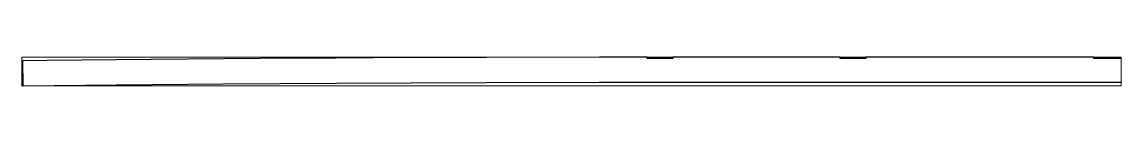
# Paper-space layout 'Layout1' of a CAD drawing. Header units: millimetres. Extents: x 0 to 257, y 94 to 101.
# The model-space entities are those that its viewports show. They can reach past a viewport. Long polylines and large blocks are cut down to what shows.
import ezdxf

# ---------------------------------------------------------------- set-up
doc = ezdxf.new("R2010")
doc.units = ezdxf.units.MM
doc.header["$LTSCALE"] = 10
doc.linetypes.add('HIDDEN', pattern=[5, 3, -2])
doc.layers.add('MEMBERS', color=5, linetype='Continuous')

msp = doc.modelspace()

# ---------------------------------------------------------------- linework, layer by layer
at = {"layer": 'MEMBERS', "color": 1, "linetype": 'Continuous'}
for p, q in [((1.6, 120.4), (-1.3, 120.4)), ((4468.7, 146.5), (4468.7, 136.3)), ((5848.8, 146.3), (5848.8, 136.1)), ((7664.1, 146), (7664.1, 136)), ((7858.1, -34), (4128.3, -33.7))]:
    msp.add_line(p, q, dxfattribs=at)
at = {"layer": 'MEMBERS', "color": 1, "linetype": 'HIDDEN', "ltscale": 0.1}
msp.add_line((3.6, -59.5), (1.6, 120.4), dxfattribs=at)
at = {"layer": 'MEMBERS', "color": 1, "linetype": 'Continuous'}
for points in [[(-1.3, 120.4), (0.1, -4.3), (0.7, -59.6), (3.6, -59.5)], [(7858.1, -34), (7858.1, 136), (7664.1, 136), (7664.1, 146), (6032.8, 146.3), (6032.8, 136.1), (5848.8, 136.1), (5848.8, 146.3), (4652.7, 146.5), (4652.7, 136.2), (4468.7, 136.3), (4468.7, 146.5), (4128.1, 146.3), (3320.4, 144.5), (2782, 142.5), (2243.5, 139.7), (1705.1, 136.2), (919.3, 129.8), (177.2, 122.4), (1.6, 120.4), (3.6, -59.5), (673.7, -52.5), (1437.3, -45.8), (2244.6, -40.3), (2782.8, -37.5), (3321, -35.5), (4128.3, -33.7), (7858.1, -34)]]:
    msp.add_lwpolyline(points, dxfattribs=at)

psp = doc.layouts.get("Layout1")

# ---------------------------------------------------------------- viewports
at = {"layer": '0'}
psp.add_viewport(center=(128.5, 97.5), size=(257, 6.7399), view_center_point=(3928.38, 43.49), view_height=206.11547, dxfattribs=at)

doc.saveas('drawing.dxf')
